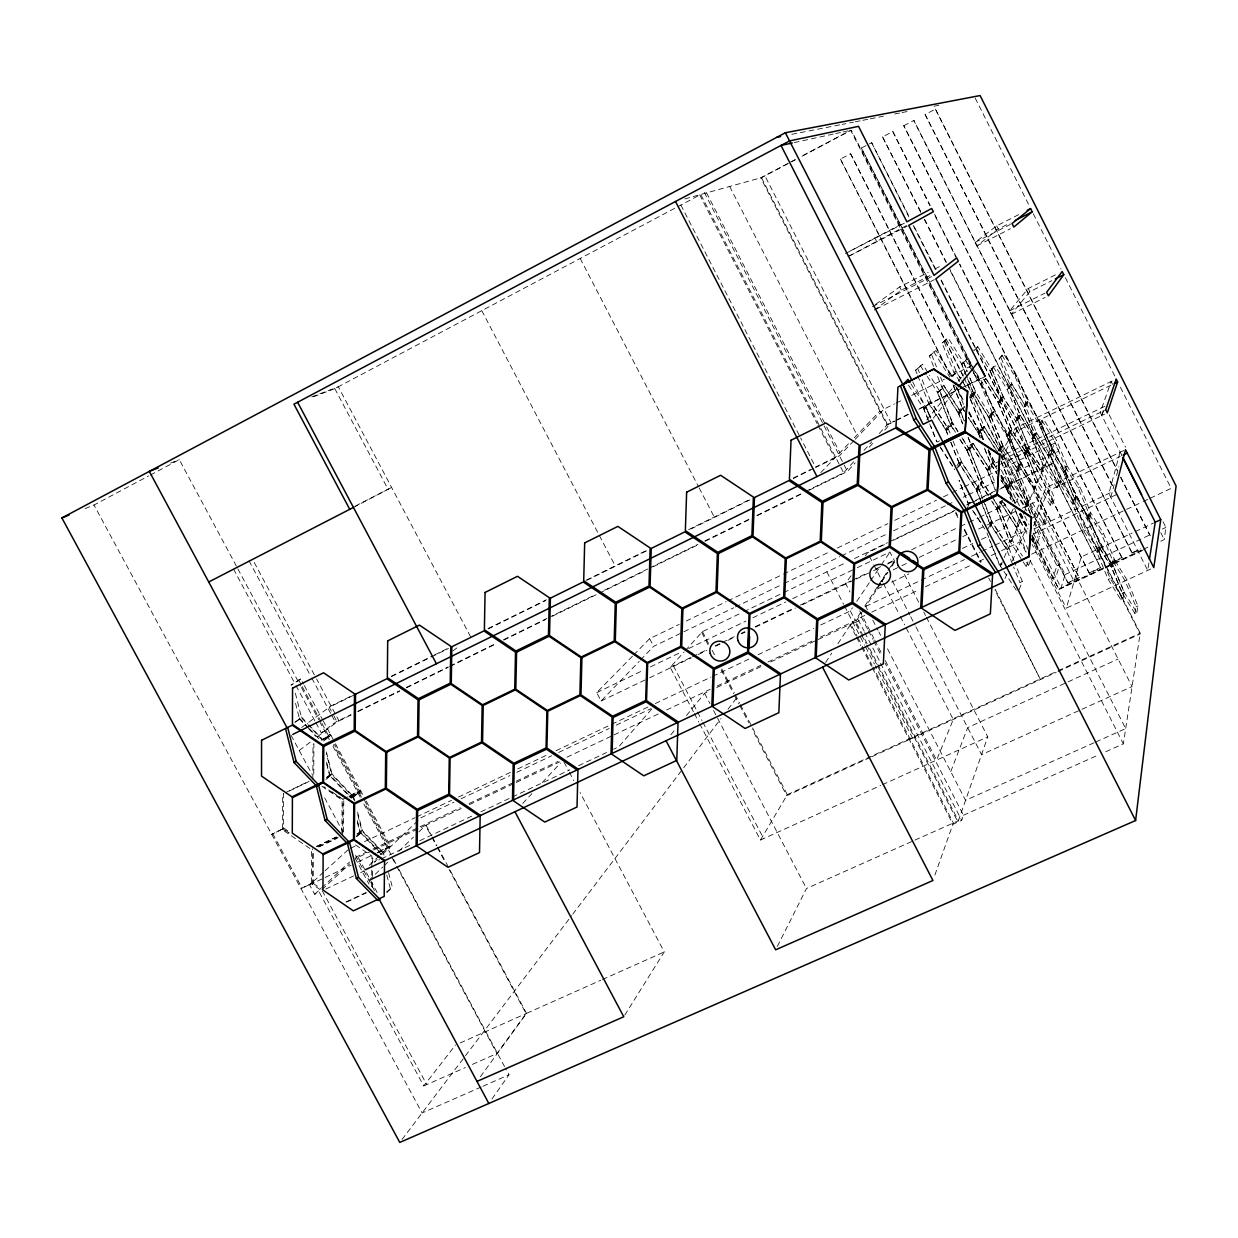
<?xml version="1.0" encoding="UTF-8"?>
<svg xmlns="http://www.w3.org/2000/svg" width="1238" height="1238" viewBox="0 0 1238 1238"><rect width="100%" height="100%" fill="white"/><g stroke="black" fill="none" stroke-linecap="round" stroke-linejoin="round"><path stroke-width="0.75" stroke-dasharray="5 3.75" d="M282.62 828.686L282.697 794.254L283.641 793.512L283.548 827.913L282.62 828.686L288.825 832.926M311.326 883.777L312.224 882.957L301.035 888.652L311.326 883.777L311.496 849.562L282.016 829.429L271.741 834.366L282.96 828.655L289.15 832.895M320.069 889.534L312.316 884.226L312.394 848.773M312.827 779.166L312.997 744.378L313.895 743.682L313.756 774.57M312.316 884.226L313.214 883.406L313.369 851.125M341.874 832.694L342.106 800.058L343.39 798.649M342.663 834.706L342.988 799.299L332.063 791.856M343.545 831.998L343.793 799.377L342.911 800.135M371.601 886.578L371.648 882.771M371.725 875.127L371.771 869.401M371.787 867.498L371.895 856.046L353.17 843.264M372.437 887.661L372.53 878.129M372.545 876.225L372.607 870.5M372.669 862.871L372.746 855.257M1160.764 541.207L1164.262 539.567L1165.871 527.45L1162.436 520.61M1105.782 751.698L1123.361 743.852L1140.183 633.191L1049.731 454.377M1148.879 563.011L1147.734 570.424L1108.908 493.467L1120.019 452.288L1121.767 455.754M1136.84 612.64L1137.939 605.97L1126.967 579.926L1114.773 560.149L1112.885 561.031L1111.492 567.174L1122.587 593.636L1134.937 613.522L1136.84 612.64L1124.506 592.739L1113.395 566.277L1114.773 560.149M1134.937 613.522L1136.035 606.837L1125.079 580.808L1112.885 561.031M1132.166 553.2L913.783 120.442L1132.166 553.2L1140.337 549.393M1122.881 598.929L1124.15 592.29L1113.055 565.828L1100.52 545.556L1098.957 551.637L1110.207 578.533L1122.881 598.929L1120.932 599.826L1108.242 579.446L1097.007 552.55L1098.601 546.453L1100.582 545.324L1089.595 519.062L1091.251 513.476L1089.363 514.374L1087.691 519.96L1089.595 519.062M1120.932 599.826L1122.232 593.188L1111.136 566.71L1098.601 546.453M1122.077 557.92L903.771 125.703L1122.077 557.92L1110.703 563.228L959.481 264.127M1065.578 467.376L1078.128 487.834L1088.883 513.476L1087.196 519.062L1089.115 518.165L1090.771 512.594L1080 486.952L1067.466 466.463L1065.578 467.376L1063.612 472.405L1074.491 498.465L1087.32 519.496L1098.663 546.221L1111.198 566.462L1113.101 565.58L1114.479 559.452L1103.615 533.609L1091.251 513.476M1111.198 566.462L1112.591 560.334L1101.743 534.491L1089.363 514.374M1110.703 563.228L959.79 264.065M941.081 280.515L1089.316 573.209L1100.659 567.917L949.825 269.126M1098.663 550.91L1100.226 544.844L1089.239 518.583L1076.534 497.97L1074.615 498.883L1072.712 504.392L1083.838 531.087L1096.713 551.823L1098.663 550.91L1085.788 530.158L1074.661 503.479L1076.534 497.97M1110.826 497.274L1114.169 484.646M1116.537 475.609L1118.92 466.587M1096.713 551.823L1098.307 545.757L1100.226 544.844M1089.316 573.209L941.19 279.989M963.953 377.992L1068.054 583.129L1079.319 577.867L975.327 371.973M1150.752 569.016L1066.305 608.198L1081.207 556.961L1132.12 533.083M1068.054 583.129L965.857 380.964M1141.529 550.183L1061.059 587.725L1065.16 574.556L1004.436 454.872L1001.217 460.722M1142.844 550.353L1058.954 589.474L1032.043 535.667M1056.958 565.781L1059.991 564.358L1055.751 577.279L1052.64 578.734L1056.958 565.781L1033.513 519.604M1011.988 384.384L1009.264 388.593L1007.299 389.552L1010.038 385.343L1011.988 384.384L1025.435 406.25L1036.562 432.712L1050.087 454.95L1061.105 481.427L1059.016 486.828L1057.035 487.772L1043.603 466.122L1032.461 439.227L1034.442 438.267L1036.84 433.455L1034.891 434.399L1048.153 455.894L1059.326 482.65L1072.402 503.758L1074.336 502.829L1076.209 497.336L1065.314 471.291L1052.424 450.307L1050.505 451.236L1048.323 456.172M1072.402 503.758L1074.29 498.249L1063.411 472.204L1050.412 450.787L1039.641 424.944L1041.901 420.471L1043.773 419.543L1056.509 440.372L1067.156 465.813L1065.206 470.842L1063.303 471.755L1065.268 466.726L1067.156 465.813M1101.743 415.349L1103.631 409.886M872.357 667.947L952.951 824.245L961.694 820.345L963.458 815.238L885.139 663.197M1101.82 415.535L1103.615 410.351M926.38 617.189L987.769 736.873L957.949 822.017L877.324 665.626M934.876 875.049L953.415 822.945L872.945 666.911M950.753 771.599L967.667 727.619L1118.1 659.034M1063.612 472.405L1065.516 471.492L1067.466 466.463M1019.122 589.737L1022.309 581.52L1014.618 562.3M1023.192 561.897L1026.209 566.555L1028.53 565.472L1031.44 557.967M1031.842 539.536L1034.906 544.333L1037.135 543.281L1039.796 536.41L1034.024 522.219M1016.274 471.446L1018.41 470.425L1021.211 464.776L1019.106 465.798L1016.274 471.446L1028.236 500.771L1042.891 523.937L1045.027 522.916L1047.472 516.586L1035.649 487.787L1020.917 463.971L1009.218 435.42L1012.096 430.36L1026.317 453.17L1037.877 481.242L1035.819 482.232L1033.25 487.973L1018.812 464.993L1007.128 436.441L1010.038 431.35L1012.096 430.36M1052.3 504.16L1054.559 498.326L1043.154 470.734L1029.335 448.512L1027.308 449.487L1024.693 454.702L1036.221 482.758L1050.242 505.135L1052.3 504.16L1038.295 481.768L1026.735 453.712L1029.335 448.512M1026.209 566.555L1028.561 560.551M1034.906 544.333L1037.599 537.447L1039.796 536.41M1042.891 523.937L1045.367 517.592L1047.472 516.586M1050.242 505.135L1052.532 499.285L1054.559 498.326M1057.035 487.772L1059.155 482.356L1061.105 481.427M1033.653 525.763L1047.828 491.084L1120.142 456.528M1033.529 517.824L1046.095 487.648L1124.15 450.323M1005.008 578.548L1007.221 573.271M1012.421 560.984L1025.188 530.762L993.99 545.571M964.309 486.766L1054.699 443.127L1058.784 451.22L1053.94 462.687L1000.072 488.577M1052.424 450.307L1050.273 455.244L1061.291 481.706L1074.336 502.829M1000.242 566.524L1003.399 559.344M1004.157 557.626L1022.573 515.921M1023.331 514.188L1054.699 443.127M993.882 499.796L999.004 507.75L1011.957 539.985L1009.604 541.099L1006.308 548.511L989.626 522.854L981.347 502.102M1002.501 500.771L1000.211 501.87L1016.073 526.568L1019.106 519.774L1021.335 518.707M1001.356 461.573L1009.899 482.65L1025.033 506.466L1027.803 500.229L1029.954 499.193M1020.081 415.04L1018.1 415.999L1015.408 420.688L1017.419 419.713L1020.081 415.04L1009.047 388.345L995.213 365.906L993.232 366.881L990.23 370.951L1001.372 398.079L1015.5 421.152L1027.014 448.713L1040.849 470.92L1043.216 465.612L1045.197 464.652M1047.874 455.151L1050.056 450.214L1051.975 449.301L1041.204 423.458L1028.128 402.118L1026.209 403.046L1023.718 407.41L1034.612 433.656L1047.874 455.151L1049.809 454.207M911.818 738.436L912.267 737.492L875.281 665.765M1013.21 508.833L1003.91 528.703L993.541 533.624M1016.321 502.21L1017.868 498.899L1012.638 501.39M990.152 527.048L992.35 522.653L1009.016 548.326L1013.907 560.551M997.163 509.452L999.484 508.338L1002.826 501.653L1000.536 502.752L997.163 509.452L1010.084 541.671L1022.186 560.334M1012.405 482.433L1009.357 488.561L1007.128 489.629L1011.276 499.873M1039.641 424.944L1041.545 424.015L1043.773 419.543M988.063 528.827L991.715 521.523L983.436 500.756M996.559 508.354L998.88 507.24L1002.223 500.57L999.933 501.669L996.559 508.354L992.458 501.994M1006.54 488.577L1008.769 487.509L1011.833 481.396L1009.635 482.449L1006.54 488.577L1001.666 480.917M1020.669 463.77L1018.565 464.792L1015.717 470.425L1017.853 469.403L1020.669 463.77L1008.97 435.219L994.207 411.295L982.399 382.728L974.461 369.992M1026.209 452.721L1028.809 447.537L1017.512 420.177L1003.492 397.537L1001.465 398.528L998.509 403.093L1009.914 430.917L1024.151 453.712L1026.209 452.721L1011.988 429.911L1000.552 402.087L1003.492 397.537M1033.931 437.324L1036.33 432.511L1034.38 433.47L1031.95 438.283L1033.931 437.324L1020.298 415.272L1009.264 388.593M777.356 946.405L806.48 888.497L913.18 840.896M1007.128 489.629L1010.208 483.501L1026.782 510.845M1032.461 439.227L1034.891 434.399M1024.151 453.712L1026.782 448.512L1028.809 447.537M1001.465 458.447L1016.692 431.01L1110.904 385.219M1001.263 453.046L1015.253 428.178L1116.196 379.076M980.666 500.369L976.519 490L978.902 488.855L982.616 482.294L992.861 498.202M996.219 468.072L993.294 463.476L989.889 469.481L987.615 470.579L995.321 489.691M999.964 451.731L1003.09 446.237L1017.976 469.867L1030.387 499.734L1045.027 522.916M1020.422 415.689L1018.425 416.664L1015.748 421.353L1017.76 420.378L1020.422 415.689L1034.04 437.741L1045.599 465.179L1059.016 486.828M1028.128 402.118L1025.652 406.466L1023.718 407.41M966.414 509.267L970.515 502.086L968.07 503.262L958.97 480.298M950.985 442.43L959.14 462.981L976.117 489.211L978.5 488.066L982.214 481.52L969.431 449.611L962.143 438.237M968.348 437.71L971.103 444.597L987.243 469.821L989.502 468.722L992.922 462.733L987.847 450.214M970.159 378.317L975.668 391.873L990.88 416.448L1002.718 445.525L999.592 451.003L984.241 426.708L970.05 393.761M1011.755 429.663L1008.862 434.724L1006.773 435.745L1009.682 430.669L1011.755 429.663L1000.319 401.839L985.881 378.596L980.558 384.028L985.881 378.596M1027.788 401.514L1025.869 402.443L1023.377 406.791L1025.312 405.847L1027.788 401.514L1017.11 375.872L1003.848 354.176L1001.929 355.12L999.143 358.896L1009.929 384.925L1023.486 407.209L1034.38 433.47M976.519 490L980.279 483.424L982.616 482.294M987.615 470.579L991.05 464.56L993.294 463.476M999.36 450.028L1000.938 447.274L1003.09 446.237M976.117 489.211L979.877 482.65L982.214 481.52M987.243 469.821L990.679 463.817L992.922 462.733M997.426 452.071L1000.583 446.562L1002.718 445.525M699.702 723.766L760.472 840.045L787.322 794.657L1056.463 671.507M624.772 1015.129L664.264 951.929L580.065 792.521M958.522 467.206L961.632 462.393L978.593 488.639L982.74 499.022M988.357 495.633L980.156 482.913L967.389 451.003L969.71 449.874L973.486 444.024L989.611 469.264L995.213 483.176M980.094 437.231L978.654 433.656L980.883 432.573L984.334 427.218L999.7 451.514L1012.096 481.597L1027.509 506.265L1030.403 513.352M988.992 417.748L991.127 416.695L994.3 411.774L992.195 412.811L988.992 417.748L1000.815 446.81L1015.841 470.889L1027.803 500.229M967.389 451.003L971.196 445.138L973.486 444.024M978.654 433.656L982.152 428.286L984.334 427.218M957.113 467.949L961.245 461.557L958.862 462.718L955.736 467.531M967.033 450.183L969.339 449.054L973.13 443.219L970.84 444.334L967.033 450.183L959.729 438.825M983.73 379.153L998.184 402.381L1000.227 401.375L1003.167 396.841L992.009 369.713L977.772 346.671L973.548 350.277M880.172 583.237L876.055 589.551L882.973 586.255M881.208 581.659L887.367 572.188M891.484 565.89L896.637 557.998M978.299 432.882L981.796 427.528L983.993 426.445L980.527 431.799L978.299 432.882L968.395 417.268M988.651 417.005L991.87 412.068L993.975 411.047L990.787 415.953L988.651 417.005L973.517 392.926L966.646 375.981M998.184 402.381L1001.14 397.831L1003.167 396.841M863.706 609.545L855.179 622.652L860.503 632.974M867.482 609.854L865.718 606.45L880.868 583.191M881.874 581.628L887.925 572.327M891.762 566.431L896.56 559.05M820.361 637.168L855.319 620.609L860.596 612.516M864.82 606.032L877.51 586.611M878.562 585.001L887.012 572.049M888.079 570.424L894.409 560.721L889.952 552.04L856.99 567.84M825.622 662.454L831.766 653.091M837.925 643.729L850.846 624.045L857.036 636.053M820.732 624.989L850.336 610.922L852.471 607.734M856.758 601.374L869.602 582.278M870.685 580.684L880.311 566.354M881.394 564.76L889.952 552.04M492.012 1098.957L508.973 1074.785L505.429 1068.177M851.079 575.763L845.569 583.454L849.995 592.027M865.377 555.785L867.59 552.721L886.702 543.528M472.405 1064.401L496.98 1053.507L526.073 1013.582L449.1 869.478M480.406 1076.735L526.521 1013.38L600.693 980.295M957.98 431.737L952.765 423.613L948.587 429.276L946.219 430.437L948.262 435.59M962.824 423.938L958.676 413.6L960.936 412.502L963.798 408.602M990.23 370.951L995.213 365.906M999.143 358.896L1003.848 354.176M946.219 430.437L950.428 424.758L952.765 423.613M958.676 413.6L962.53 408.401L964.758 407.302M970.081 398.187L973.61 393.405L975.761 392.353L972.248 397.119L970.081 398.187L982.059 427.775L996.389 450.446M917.714 375.625L928.345 402.474L945.615 429.261L947.983 428.1L952.177 422.437L939.549 390.837L929.583 375.222M937.599 376.507L941.685 386.736L958.088 412.471L960.363 411.356L964.185 406.188L957.051 388.453M971.706 396.036L975.219 391.285L969.71 377.729M945.615 429.261L949.84 423.582L952.177 422.437M958.088 412.471L961.957 407.287L964.185 406.188M969.524 397.104L973.068 392.338L975.219 391.285M402.01 1139.502L571.554 915.749M572.73 914.217L682.478 769.371M683.639 767.839L721.011 718.52M728.021 709.281L736.192 698.495M323.598 872.078L309.593 884.83L314.684 894.285L319.265 892.118L423.752 1085.943L455.491 1045.058M933.251 418.227L957.237 388.206M670.857 734.784L674.478 730.343M686.517 715.518L704.592 693.295L709.823 690.819M926.782 419.883L957.02 382.681M958.243 381.196L970.329 366.309L850.676 130.3L801.868 156.112M1055.395 274.898L1028.236 288.516L1009.62 310.8L1011.384 314.282L1029.846 291.704L1051.913 280.655M928.144 419.357L923.997 408.88L926.426 407.689L931.038 402.195L948.293 428.998L950.629 434.43M955.55 432.325L950.335 424.216L937.754 392.616L944.285 386.473L960.673 412.223L964.123 420.827M952.533 376.662L956.386 372.081L963.21 382.913M965.965 374.294L961.833 364.127L967.512 358.85L973.47 368.413M974.492 350.571L977.772 346.671M923.997 408.88L928.655 403.371L931.038 402.195M937.754 392.616L944.285 386.473M951.279 376.615L956.386 372.081M961.833 364.127L967.512 358.85M651.59 709.188L618.768 746.762L613.537 749.238M693.435 711.788L670.191 667.328L684.057 651.977M685.31 650.584L702.41 631.643L742.166 612.531M809.265 490.171L847.457 471.43L855.164 462.873M869.293 447.197L874.43 441.502M884.706 430.097L891.128 422.963L764.852 175.688M805.458 491.548L843.62 472.823L853.818 461.573M864.031 450.323L871.691 441.889M879.336 433.455L887.522 424.433L894.347 421.059M522.746 803.4L531.86 793.666M542.259 782.555L560.458 763.088M853.864 440.666L839.426 455.77L815.718 467.453M855.179 439.289L884.04 409.082L894.393 403.944M632.432 656.202L596.701 692.63L601.095 700.987L639.21 661.371M640.51 659.993L653.664 646.329L733.639 607.812M820.794 472.606L849.067 443.204M854.328 437.741L879.909 411.14M917.002 373.83L915.578 370.255L922.589 364.282L928.577 373.659M933.514 366.278L929.413 356.033L935.928 350.524L952.053 376.043M959.76 381.629L953.91 372.344L942.072 343.019L948.153 337.912L963.504 362.471L966.955 370.951M915.578 370.255L922.589 364.282M929.413 356.033L935.928 350.524M942.072 343.019L948.153 337.912M633.763 654.856L649.641 638.653L679.198 624.385M386.504 891.871L392.338 887.166L387.943 870.36M386.875 892.644L392.338 887.166M368.986 880.373L382.852 866.956M384.244 865.61L388.407 861.586M398.791 851.311L413.507 837.058M418.862 831.874L426.011 825.189L462.439 807.95M377.141 859.497L374.402 862.112L379.633 859.636M382.604 854.297L418.135 820.454M369.295 865.254L379.076 855.969M380.468 854.638L388.175 847.04L365.009 803.802M357.364 820.485L360.227 831.596L381.289 853.57L390.279 846.034L378.302 851.713M322.035 889.549L349.797 863.799M314.684 894.285L320.255 889.132M321.648 887.832L349.503 862.05M325.006 870.809L348.822 849.129M356.111 836.408L362.502 831.549L383.563 853.555L384.538 857.284M356.838 836.687L362.502 831.549M356.838 834.087L361.821 830.512L357.519 813.846M357.565 834.35L361.821 830.512M361.45 797.164L358.788 792.165L351.638 798.278L360.877 791.159L348.915 796.916M326.615 762.206L329.881 775.05L351.236 797.535L358.386 791.438L333.347 744.703M351.236 797.535L360.475 790.417L350.23 795.353M282.016 829.429L282.96 828.655M326.476 777.263L331.536 773.858L326.399 753.663M327.126 777.418L331.536 773.858M326.786 778.083L331.861 774.679L353.217 797.179L354.161 800.878M325.981 779.429L331.861 774.679M1018.704 214.623L996.683 225.842L975.08 242.369L976.859 245.867L998.292 229.045L1010.162 223.01M452.814 651.002L458.787 646.375M328.875 736.362L322.948 740.881L311.651 728.625M323.582 740.989L330.964 735.326L334.539 742.011M322.344 739.767L330.376 734.227L322.979 739.86L308.974 724.973M315.907 722.729L321.338 732.865L335.421 722.249L350.988 714.605M299.225 750.491L311.28 741.392M317.299 736.842L338.856 720.562L316.588 678.95M874.26 310.134L901.357 290.11L929.862 275.641M301.685 727.464L331.041 705.954L353.464 694.905M875.498 304.44L899.716 286.876L928.206 272.391M294.783 722.141L301.468 717.792L310.382 727.279M295.387 722.203L301.468 717.792M300.741 678.919L290.976 685.156L300.741 678.919L303.527 684.119M906.572 225.533L847.21 257.04L907.253 226.136M850.32 250.912L903.245 223.134M85.082 508.601L93.995 505.011L148.591 475.965M150.309 475.067L179.309 459.638L236.969 567.205M313.477 396.764L334.802 388.639L700.77 194.49L843.62 472.823M795.136 159.671L760.736 177.854L886.996 425.005L894.579 421.26M684.815 198.916L761.463 177.653L790.277 162.426M791.964 161.528L795.353 159.733M802.131 156.158L851.28 130.16L970.932 366.185M950.552 375.996L840.385 159.068L850.599 153.775L964.99 379.246M972.109 366.371L861.416 148.003L871.66 142.695L909.032 216.48M920.809 212.487L882.539 136.876L892.815 131.568L930.218 205.554M903.771 125.703L914.077 120.38M1112.235 485.636L925.111 114.484L935.433 109.145L1117.326 470.239M353.434 507.425L391.579 487.416L355.43 506.033M845.43 253.527L906.912 221.85M975.08 242.369L1010.378 224.403M976.859 245.867L1010.456 228.767M934.922 268.986L941.623 265.566M872.465 306.637L934.025 275.378M875.947 309.268L934.365 279.649M1009.62 310.8L1044.965 293.143M1011.384 314.282L1045.042 297.476M946.002 338.995L961.369 363.539L963.504 362.471M953.91 372.344L956.092 371.245L960.967 378.998M896.126 403.093L903.028 399.673M911.648 395.402L944.455 379.138M951.357 375.718L970.329 366.309M941.685 386.736L943.975 385.606L960.363 411.356M927.247 376.367L937.243 391.982L939.549 390.837M975.745 347.677L989.998 370.704L992.009 369.713M928.345 402.474L930.728 401.298L947.983 428.1M896.049 420.224L907.98 414.328M919.896 408.447L959.094 389.088M960.796 388.252L985.123 376.228M896.312 420.409L908.398 414.451M918.751 409.329L984.752 376.754M908.537 385.173L923.455 408.215L925.885 407.023L930.032 417.516M295.557 703.339L299.225 717.901L301.345 716.848L307.705 723.611M973.362 372.623L980.31 383.765L982.399 382.728M391.409 676.196L432.805 655.784M434.538 654.933L448.326 648.124M487.958 628.595L546.422 599.78M585.976 580.282L647.644 549.873M688.638 529.663L750.305 499.254M793.249 478.085L810.426 469.62M835.604 457.209L815.579 467.082L800.599 437.958M353.464 695.338L329.262 707.254L331.877 712.129M391.471 676.598L429.493 657.842M431.226 656.991L448.496 648.48M488.298 628.858L545.463 600.678M587.044 580.189L647.675 550.291M690.99 528.936L749.888 499.904M793.202 478.549L813.985 468.304M973.517 392.926L975.668 391.873M969.818 397.924L972 396.856M1001.929 355.12L1015.206 376.801L1017.11 375.872M953.167 384.848L962.437 407.89L964.665 406.791M1009.929 384.925L1011.879 383.966L1025.312 405.847M993.232 366.881L1007.067 389.32L1009.047 388.345M941.994 387.602L958.398 413.337L960.673 412.223M357.937 711.2L399.565 690.773M406.497 687.353L448.125 666.926M449.858 666.075L496.701 643.095M503.634 639.69L546.995 618.396M548.744 617.545L595.571 594.565M604.237 590.309L647.613 569.016M649.346 568.165L697.907 544.333M704.855 540.929L749.949 518.784M756.882 515.379L803.725 492.399M350.988 715.069L337.092 721.893L332.743 713.753M357.921 711.664L399.595 691.222M406.528 687.817L448.202 667.359M449.936 666.508L496.794 643.512M503.742 640.108L545.401 619.665M552.349 616.245L597.49 594.101M599.223 593.25L646.097 570.254M653.03 566.834L698.17 544.689M705.118 541.285L750.243 519.124M757.192 515.72L802.317 493.575M1001.372 398.079L1003.399 397.089L1017.419 419.713M321.338 732.865L324.82 731.163M950.335 424.216L952.672 423.071L957.887 431.195M983.808 379.617L998.277 402.845L1000.319 401.839M998.509 403.093L1000.552 402.087M928.655 403.371L945.925 430.159L948.293 428.998M322.437 739.504L330.964 735.326M321.524 740.2L330.066 736.022M980.31 383.765L992.102 412.331L994.207 411.295M939.549 440.883L937.104 442.09L930.899 426.352M973.61 393.405L988.744 417.485L990.88 416.448M1023.486 407.209L1025.435 406.25M982.059 427.775L984.241 426.708M968.472 417.779L978.391 433.393L980.62 432.31L983.514 439.475M1007.067 389.32L1018.317 416.247L1020.298 415.272M1015.5 421.152L1017.512 420.177M971.103 444.597L973.393 443.498L989.502 468.722M959.821 439.366L967.126 450.74L969.431 449.611M1009.914 430.917L1011.988 429.911M992.102 412.331L1006.881 436.225L1008.97 435.219M1007.128 436.441L1009.218 435.42M959.14 462.981L961.539 461.836L978.5 488.066M1026.209 403.046L1039.286 424.371L1041.204 423.458M961.632 462.393L959.233 463.554L976.225 489.784L981.734 503.618M285.282 792.707L308.386 781.503M289.305 791.036L309.113 781.426M1000.815 446.81L1002.966 445.757L1017.853 469.403M329.881 775.05L332.001 774.013L353.356 796.514M1034.612 433.656L1036.562 432.712M1018.317 416.247L1032.074 438.701L1034.04 437.741M1104.9 406.234L1001.418 456.342L1032.647 517.902M984.427 447.97L990.926 464.08L993.17 462.997L997.07 469.125M995.677 462.997L1000.412 460.706M1002.006 459.932L1105.735 409.763M1027.014 448.713L1029.041 447.738L1042.86 469.96L1040.849 470.92M971.196 445.138L987.336 470.363L989.611 469.264M995.692 466.587L997.41 465.767M1000.505 464.265L1104.559 414.219M1010.038 431.35L1024.275 454.16L1026.317 453.17M1024.693 454.702L1026.735 453.712M1041.901 420.471L1054.637 441.27L1056.509 440.372M686.162 621.027L726.133 601.73M727.882 600.894L781.766 574.881M783.499 574.045L830.45 551.39M837.399 548.032L887.816 523.689M894.765 520.331L936.485 500.198M943.449 496.84L950.397 493.482M952.13 492.647L962.56 487.602M980.156 482.913L982.492 481.783L990.679 494.504M1018.812 464.993L1020.917 463.971M1050.412 450.787L1052.331 449.858L1065.206 470.842M976.225 489.784L978.593 488.639M1015.841 470.889L1017.976 469.867M1048.153 455.894L1050.087 454.95M735.387 606.976L782.323 584.367M784.072 583.531L839.704 556.729M841.438 555.893L886.656 534.12M893.604 530.777L945.77 505.646M947.503 504.81L954.467 501.467M963.149 497.274L966.63 495.602M968.379 494.767L994.454 482.201M1001.403 478.843L1058.784 451.22M347.646 796.932L342.508 799.392L323.752 786.625M349.348 796.096L359.608 791.159L334.539 744.378M349.75 796.839L360.01 791.902L362.688 796.901M353.217 797.179L351.097 798.201L329.741 775.7M1043.603 466.122L1045.599 465.179M1009.899 482.65L1012.096 481.597M970.793 502.349L968.348 503.526L959.264 480.576M743.883 611.696L781.921 593.42M783.639 592.6L845.879 562.686M854.53 558.524L887.414 542.724M889.132 541.888L954.885 510.304M967.048 504.454L973.997 501.111M975.73 500.276L998.323 489.412M893.666 540.186L954.498 510.954L958.011 517.824M966.677 505.089L970.159 503.417M971.892 502.582L992.783 492.554M999.747 489.211L1053.693 463.275M1027.308 449.487L1041.127 471.693L1043.154 470.734M1000.815 479.88L1006.664 489.072L1008.893 487.989L1015.114 503.355L1001.248 475.841M596.701 692.63L643.543 670.176M650.492 666.849L681.72 651.869M688.668 648.542L745.926 621.089M752.874 617.762L785.836 601.947M792.784 598.619L855.257 568.675M1036.221 482.758L1038.295 481.768M1063.411 472.204L1065.314 471.291M1033.25 487.973L1035.355 486.967M1019.106 465.798L1033.544 488.778L1035.649 487.787M991.561 500.91L996.683 508.864L999.004 507.75M911.601 549.749L958.63 527.233M960.379 526.398L967.342 523.07M969.091 522.235L977.803 518.072M979.537 517.236L1005.674 504.733M670.191 667.328L690.758 657.502M692.491 656.666L706.418 650.012M715.115 645.849L720.33 643.358M722.064 642.522L734.242 636.688M741.206 633.361L744.688 631.705M755.118 626.707L793.388 608.415M800.352 605.072L850.676 581.009M852.363 580.189L867.668 572.885M876.164 568.815L881.27 566.37M888.064 563.12L894.857 559.87M601.095 700.987L647.954 678.579M649.687 677.759L691.346 657.827M698.278 654.515L706.96 650.368M715.641 646.205L720.841 643.714M727.789 640.402L734.738 637.075M741.67 633.763L745.152 632.107M755.567 627.124L795.477 608.028M802.425 604.717L854.499 579.802M856.232 578.982L871.846 571.507M873.579 570.672L880.528 567.36M887.476 564.033L894.409 560.721M1059.326 482.65L1061.291 481.706M1028.236 500.771L1030.387 499.734M991.715 521.523L989.332 522.653L982.43 505.352M989.626 522.854L992.009 521.724L1008.676 547.382M1025.033 506.466L1027.2 505.414M893.155 569.836L900.134 566.509M901.868 565.673L907.098 563.182M919.308 557.348L955.922 539.876M962.885 536.549L969.865 533.222M978.577 529.059L985.556 525.732M987.305 524.897L1020.422 509.097M1022.17 508.261L1037.846 500.771M992.35 522.653L989.951 523.798L1006.633 549.455L1012.932 565.178M1025.327 507.301L1027.509 506.265M316.294 846.452L336.132 836.996M317.052 846.452L336.891 836.981M318.336 846.854L338.175 837.399M319.094 846.854L337.293 838.188M1078.128 487.834L1080 486.952M360.227 831.596L362.347 830.574L383.409 852.58M1014.727 508.4L1019.555 520.331L1021.799 519.264L1027.927 528.874M891.608 582.154L908.878 573.921M962.437 548.434L972.805 543.497M981.44 539.381L986.624 536.921M1074.29 498.249L1076.209 497.336M1074.491 498.465L1076.41 497.552L1089.115 518.165M1016.073 526.568L1018.348 525.485L1003.492 502.319M1000.536 502.752L1016.398 527.45L1018.673 526.367L1027.896 549.192M1072.712 504.392L1074.661 503.479M350.555 848.293L357.519 844.997M364.498 841.685L414.993 817.699M416.726 816.863L451.561 800.336M458.524 797.024L510.768 772.203M517.732 768.906L549.068 754.019M556.048 750.708L610.024 725.066M611.758 724.23L648.325 706.867M655.304 703.555L711.014 677.093M712.763 676.273L751.079 658.074M758.043 654.763L813.753 628.3M865.718 606.45L919.463 580.947M921.196 580.127L964.526 559.561M971.459 556.264L980.125 552.148M981.858 551.328L992.257 546.391M420.874 817.838L454.021 802.116M461 798.804L509.839 775.622M516.803 772.311L551.699 755.753M558.663 752.441L609.251 728.439M616.23 725.128L651.111 708.569M1034.535 528.75L1111.941 492.028M1010.084 541.671L1012.436 540.557L1022.495 556.125M1033.003 534.166L1116.877 494.411M864.836 615.441L857.671 618.83L864.232 631.21M871.753 612.16L918.472 590.031M925.405 586.75L972.124 564.621M979.041 561.34L984.241 558.88M991.158 555.599L999.809 551.498M1001.542 550.678L1020.576 541.656M355.43 857.361L365.922 852.394M372.917 849.082L418.351 827.557M420.1 826.736L460.304 807.687M469.047 803.555L514.482 782.029M516.231 781.193L558.183 761.339M566.927 757.192L612.361 735.666M614.11 734.846L659.56 713.32M666.555 710.008L710.241 689.318M717.235 686.007L760.937 665.301M767.931 661.99L813.366 640.479M1006.633 549.455L1009.016 548.326M372.034 850.754L355.337 858.646L369.001 884.071M373.752 849.933L425.562 825.406L430.994 835.573M469.372 804.654L514.482 783.298M516.215 782.478L559.591 761.943M716.787 687.523L762.051 666.09M770.748 661.959L855.798 621.693L867.296 644.008M1088.883 513.476L1090.771 512.594M377.451 852.502L389.444 846.838L363.57 798.556M309.593 884.83L323.428 878.284M325.161 877.463L351.112 865.192M358.03 861.927L375.331 853.74M377.064 852.92L387.448 848.015M1087.32 519.496L1089.239 518.583M1001.666 563.275L999.221 564.42L989.301 539.443M986.98 532.913L999.731 565.023L1002.176 563.863M381.381 858.816L412.796 843.976M419.79 840.695L472.142 815.966M480.87 811.849L510.551 797.845M512.3 797.024L569.898 769.835M578.626 765.718L606.543 752.534M1031.61 554.175L1141.513 502.334M1143.262 501.514L1148.493 499.038M1150.241 498.218L1171.179 488.345L1119.152 384.739M1083.838 531.087L1085.788 530.158M325.733 889.07L353.681 875.9M360.66 872.604L364.158 870.964M1101.743 534.491L1103.615 533.609M1022.309 581.52L1019.911 582.649L1013.628 566.927M1135.385 531.551L1153.615 522.993M345.944 901.976L365.798 892.66M346.733 902.038L366.603 892.722M1097.007 552.55L1098.957 551.637M1065.16 574.556L1151.974 533.934M1162.389 529.075L1165.871 527.45M1112.591 560.334L1114.479 559.452M1068.193 582.649L1079.459 577.388M1089.455 572.73L1100.768 567.437M1110.811 562.748L1122.185 557.456M1132.259 552.736L1140.415 548.929M1143.278 549.363L1148.524 546.917M1059.109 588.979L1141.281 550.647M1111.136 566.71L1113.055 565.828M1111.492 567.174L1113.395 566.277M1108.242 579.446L1110.207 578.533M1122.232 593.188L1124.15 592.29M1122.587 593.636L1124.506 592.739M1136.035 606.837L1137.939 605.97M1058.211 670.702L1140.183 633.191M870.128 757.517L786.734 795.678L752.178 729.368M871.861 756.728L1056.215 672.373M1057.964 671.569L1140.059 634.026L1049.484 454.95M760.472 840.045L880.682 785.48M882.431 784.691L987.769 736.873M1094.005 742.785L965.547 800.336L886.764 647.319M1095.769 741.995L1125.682 728.594L1032.183 544.519M963.458 815.238L1098.756 754.84M460.118 1043L526.073 1013.582M602.457 979.506L664.264 951.929M914.928 840.122L958.398 820.732L868.194 645.71M423.752 1085.943L465.38 1067.512M481.164 1087.01L422.096 1112.993L93.995 505.011M482.913 1086.252L508.973 1074.785M170.488 463.089L179.309 459.638M311.775 396.872L338.33 386.767L470.765 637.075M840.385 159.068L950.799 375.687M850.599 153.775L963.087 376.259M861.416 148.003L971.845 365.071M871.66 142.695L908.816 216.82M882.539 136.876L921.134 212.41M892.815 131.568L929.908 205.632M925.111 114.484L1112.42 485.404M794.192 142.587L833.731 133.983M835.619 133.565L841.267 132.342M843.155 131.94L851.28 130.16M935.433 109.145L1117.218 470.61M791.778 134.323L832.849 126.23M834.721 125.858L840.323 124.744M842.18 124.388L845.91 123.645M849.655 122.902L853.4 122.16M855.272 121.788L860.905 120.69M862.778 120.318L868.395 119.204M870.268 118.833L883.39 116.248M894.625 114.02L900.258 112.921M902.131 112.55L907.748 111.435M933.978 106.251L939.611 105.153M321.787 786.207L342.106 800.058M283.548 827.913L289.754 832.153M313.214 883.406L320.952 888.698M360.382 832.57L381.443 854.545M299.225 717.901L308.138 727.371M309.407 728.718L320.874 740.897M299.348 718.845L306.993 726.954M308.277 728.315L315.907 736.424M999.731 565.023L1002.904 569.867M1003.972 571.476L1016.692 590.882M973.439 511.309L981.564 523.751M972.542 510.304L984.736 528.966M940.199 446.856L954.684 469.125M940.292 447.429L954.777 469.713M1026.519 562.346L1028.53 565.472M910.982 383.966L925.885 407.023M991.715 496.098L998.88 507.24M980.279 483.424L987.46 494.55M1003.817 503.201L1018.673 526.367M950.428 424.758L954.606 431.242M920.267 365.442L926.256 374.805M1019.555 520.331L1027.741 533.129M962.05 437.695L969.339 449.054M990.926 464.08L996.791 473.256M991.05 464.56L996.915 473.752M1032.028 535.28L1037.135 543.281M962.437 407.89L964.417 411.016M962.53 408.401L964.51 411.527M1000.969 475.253L1008.769 487.509M1001.093 475.732L1008.893 487.989M933.7 351.638L949.825 377.141M982.152 428.286L996.497 450.957M968.642 413.043L980.62 432.31M961.941 380.546L965.841 386.736M964.185 384.461L966.151 387.556M965.408 359.902L972.372 371.029M986.748 379.695L1000.227 401.375M1100.582 545.324L1113.101 565.58M322.251 890.71L426.754 1084.627M272.685 833.592L301.948 887.816M328.565 735.589L329.262 736.873M358.741 791.902L359.422 793.187M388.608 847.628L389.289 848.897M298.652 679.956L301.345 684.985M302.242 686.657L321.091 721.847M321.988 723.518L328.271 735.248M237.866 568.907L300.524 685.837M301.438 687.523L318.646 719.634M319.528 721.274L329.354 739.628M332.991 746.406L360.212 797.21M363.848 803.988L392.554 857.563M393.467 859.265L398.032 867.776M398.946 869.478L504.531 1066.522M392.09 857.779L395.742 864.588M396.655 866.29L496.98 1053.507M233.487 569L295.077 683.871M295.975 685.573L314.994 721.042M358.215 857.284L378.255 894.579M291.054 735.264L311.945 774.168M324.666 797.845L342.833 831.657M355.554 855.334L374.48 890.586M426.011 825.189L431.443 835.371M432.341 837.058L436.875 845.539M437.788 847.225L526.521 1013.38M431.892 837.275L436.426 845.755M437.324 847.442L445.479 862.7M254.239 562.485L315.675 677.263M249.024 560.876L310.862 676.381M311.775 678.084L330.871 713.753M331.784 715.456L335.421 722.249M304.331 685.62L322.391 719.324M323.18 720.81L330.469 734.413M335.436 743.682L365.334 799.469M366.216 801.141L390.96 847.303M563.955 762.004L568.428 770.485M569.325 772.172L573.798 780.652M334.802 388.639L388.036 489.227M702.41 631.643L708.6 643.528M712.144 650.321L714.79 655.413M721.862 669L734.258 692.769M735.14 694.472L739.566 702.967M740.448 704.654L787.322 794.657M701.683 632.432L708.77 646.035M721.166 669.851L733.577 693.651M734.459 695.354L738.885 703.849M739.782 705.552L748.634 722.559M704.592 693.295L709.962 703.571M713.537 710.411L806.48 888.497M673.364 665.812L696.607 710.287M697.505 712.005L701.977 720.562M702.859 722.265L763.66 838.606M694.332 713.506L698.805 722.048M481.799 310.661L615.209 565.859M649.641 638.653L653.664 646.329M580.189 258.463L698.263 486.209M699.161 487.927L714.249 517.035M872.744 620.068L877.99 630.281M878.872 631.984L880.62 635.388M859.714 610.891L873.842 638.328M874.724 640.046L881.796 653.772M885.325 660.628L936.578 760.117L953.275 719.479L905.566 626.645M867.529 629.043L861.369 617.081L858.909 620.888L850.212 625.004L855.52 635.311M868.411 630.746L872.805 639.288M873.688 640.99L881.611 656.372M864.712 632.494L880.172 662.16M880.543 663.228L961.694 820.345M850.336 610.922L855.319 620.609M861.385 634.692L865.811 643.28M866.693 644.998L876.442 663.908M826.86 571.832L843.589 604.283M844.471 605.986L864.712 645.261M865.594 646.979L874.399 664.048M857.919 637.756L861.462 644.627M862.344 646.329L872.063 665.193M856.417 637.028L860.843 645.617M861.725 647.335L871.475 666.23M904.452 574.447L919.37 603.51M923.749 612.067L925.498 615.487M706.573 192.88L825.761 425.207M826.644 426.94L839.89 452.752M704.267 192.339L843.449 463.6M844.239 465.163L847.457 471.43M699.656 194.799L817.111 423.644M818.009 425.361L834.783 458.06M892.304 580.854L909.837 614.992M910.704 616.694L915.099 625.236M915.965 626.939L981.548 754.654L1132.058 686.595L1033.266 491.703M869.355 556.156L872.883 563.027M873.765 564.745L882.601 581.937M883.483 583.655L899.392 614.605M900.274 616.323L904.684 624.927M680.869 205.044L799.733 436.256M912.7 381.861L931.177 417.995M761.463 177.653L887.522 424.433M729.677 186.474L856.944 435.002M1015.562 531.798L1025.807 551.947M1030.155 560.505L1123.361 743.852M955.767 512.021L957.516 515.457M964.526 529.199L981.177 561.835M995.197 589.334L1040.508 679.569L994.872 590.093M964.154 529.879L980.821 562.563M988.729 578.053L990.477 581.489M914.248 226.786L935.974 269.683M913.18 225.424L935.851 270.194M1015.253 428.178L1016.692 431.01M972.991 368.088L1079.319 577.867M971.784 367.887L977.447 380.345L973.501 372.545M1039.131 512.362L1074.104 581.349M1001.387 470.192L1019.508 505.893M1024.677 516.091L1028.995 524.587M1033.312 533.083L1061.059 587.725M956.912 387.726L963.907 401.499M969.153 411.821L983.127 439.335M988.357 449.657L996.219 465.132M1001.465 475.454L1015.439 502.984M1020.685 513.306L1027.664 527.063M955.798 386.318L963.659 401.808M968.905 412.146L982.895 439.691M988.141 450.028L996.884 467.237M1020.483 513.724L1027.478 527.496M1031.858 536.1L1058.954 589.474M1000.877 476.785L1012.947 500.57M1019.849 514.172L1027.617 529.462M1031.935 537.957L1052.64 578.734M1030.418 537.524L1066.305 608.198M1020.282 521.105L1027.803 535.93M874.786 237.804L876.427 241.054M899.716 286.876L901.357 290.11M934.566 214.159L956.324 257.179M935.123 215.954L955.999 257.241M924.6 219.281L946.343 262.255M924.275 219.358L946.018 262.317M950.366 270.921L1100.659 567.917M975.219 98.127L1029.83 206.901M1033.312 213.803L1061.059 269.064M1065.392 277.699L1115.686 377.838M1112.606 384.384L1111.167 381.521L1100.242 412.424L1121.721 455.027M1109.186 414.776L1125.512 447.212M1160.795 532.665L1164.262 539.567M996.683 225.842L998.292 229.045M1028.236 288.516L1029.846 291.704M1120.808 477.141L1150.334 535.775M1120.638 477.419L1149.653 535.002M1054.637 441.27L1065.268 466.726M1065.516 471.492L1076.41 497.552M1041.545 424.015L1052.331 449.858M1039.286 424.371L1050.056 450.214M1015.206 376.801L1025.869 402.443M1001.078 357.937L1011.879 383.966M1032.074 438.701L1043.216 465.612M1041.127 471.693L1052.532 499.285M1017.76 420.378L1029.041 447.738M992.226 369.961L1003.399 397.089M989.998 370.704L1001.14 397.831M1024.275 454.16L1035.819 482.232M1033.544 488.778L1045.367 517.592M998.277 402.845L1009.682 430.669M1006.881 436.225L1018.565 464.792M991.127 416.695L1002.966 445.757M988.744 417.485L1000.583 446.562M1033.993 528.58L1037.599 537.447M963.969 363.074L967.404 371.539M961.369 363.539L966.878 377.095M967.559 378.782L973.068 392.338M1001.078 461.356L1009.635 482.449M1019.261 513.584L1021.799 519.264M970.53 399.673L981.796 427.528M1006.664 489.072L1010.812 499.301M1015.64 511.248L1019.106 519.774M944.254 341.936L956.092 371.245M980.883 432.573L983.777 439.738M988.11 450.462L993.17 462.997M1016.398 527.45L1026.317 552.024M978.391 433.393L980.558 438.763M984.891 449.502L990.679 463.817M953.399 386.008L961.957 407.287M987.336 470.363L995.027 489.49M960.936 412.502L964.402 421.106M999.484 508.338L1012.436 540.557M958.398 413.337L962.545 423.675M968.07 437.447L970.84 444.334M996.683 508.864L1009.604 541.099M931.688 354.904L936.454 366.85M940.555 377.079L943.975 385.606M969.71 449.874L982.492 481.783M967.126 450.74L979.877 482.65M940.06 391.471L952.672 423.071M978.902 488.855L982.353 497.506M985.108 504.423L992.009 521.724M937.243 391.982L949.84 423.582M953.074 440.991L961.539 461.836M945.925 430.159L950.01 440.449M950.691 442.152L958.862 462.718M917.946 369.079L919.37 372.653M922.202 379.818L930.728 401.298M926.426 407.689L930.558 418.165M923.455 408.215L928.98 422.204M929.661 423.953L936.562 441.44M386.798 875.096L390.202 888.157M353.743 797.257L354.702 800.971M357.565 812.066L362.347 830.574M357.302 822.264L359.685 831.518M326.383 751.992L332.001 774.013M326.615 763.861L329.416 774.88M295.371 693.203L301.345 716.848"/><path stroke-width="1.5" d="M416.123 845.848L416.587 810.023L385.73 789.024L354.625 803.957L354.331 839.643L384.972 860.534M512.455 800.413L513.197 764.047L481.907 742.862L450.106 758.12L449.533 794.347L480.592 815.44M610.999 753.942L612.052 717.019L580.312 695.632L547.769 711.246L546.917 748.015L578.409 769.309M711.835 706.387L713.196 668.891L680.993 647.288L647.691 663.274L646.53 700.615L678.486 722.11M748.263 647.598L748.851 632.448M749.145 647.675L749.594 636.301M815.037 657.718L816.724 619.634L784.056 597.83L749.965 614.187L748.495 652.101L780.899 673.812M920.701 607.889L922.712 569.217L889.565 547.181L854.653 563.94L852.858 602.442L885.743 624.37M933.916 368.986L897.937 387.076L895.972 426.754L929.444 448.883L965.145 431.428L967.621 391.193L933.916 368.986L901.697 385.018M967.621 391.193L965.145 431.428M966.073 432.248L930.078 450.121L928.02 489.521L961.446 511.65L997.194 494.488L999.731 454.454L966.073 432.248L943.99 443.034M997.194 494.488L999.731 454.454M365.473 869.726L1028.902 556.868L1031.486 517.035L997.874 494.829L975.761 505.429M1028.902 556.868L1031.486 517.035M1135.617 820.515L1176.1 486.023L980.094 95.558L785.372 132.745L61.9 517.933L399.781 1142.442L1135.617 820.515L931.719 420.131L923.146 424.355L781.008 145.45L792.305 142.989M1160.733 519.666L1153.785 567.608L1114.958 490.604L1125.512 449.657L1160.733 519.666L1155.24 522.235L1149.452 559.297M1117.635 381.938L1107.298 412.888L1105.735 409.763L1116.196 379.076L1117.635 381.938L1114.293 383.563M993.108 573.751L959.729 551.606L961.864 512.47L997.874 494.829M1063.782 274.712L1048.4 295.805L1046.636 292.307L1062.173 271.509L1063.782 274.712L1055.302 278.952M958.429 386.705L977.618 362.688L985.123 376.228L935.82 278.906L958.351 261.156L956.711 257.891L934.025 275.378L908.707 225.393L933.375 211.729L931.719 208.464L906.912 221.85L858.522 126.338L789.534 140.915L293.948 404.207L349.75 509.329M1032.183 211.791L1013.814 227.065L1012.05 223.552L1030.573 208.572L1032.183 211.791L1015.237 220.426M318.63 785.387L327.203 819.417L349.054 842.026L346.888 843.047L325.037 820.454L316.479 786.424L321.571 783.004M208.727 581.984L353.434 507.425M1027.184 210.305L1030.573 208.572M900.413 385.838L913.69 419.744L916.182 418.506L934.411 446.454M292.772 734.413L919.726 426.042M943.356 441.796L963.737 431.83M294.01 762.469L296.161 761.416L318.305 784.552L316.154 785.604L294.01 762.469L285.622 728.749L287.773 727.696L296.161 761.416M932.554 448.914L946.018 483.16L948.525 481.953L966.414 509.267M975.343 504.609L997.457 493.993M325.037 820.454L327.203 819.417M1123.145 455.089L1127.261 453.123M964.356 511.279L978.005 545.896L980.511 544.705L998.076 571.399L1003.523 582.061L370.735 879.553M1008.691 565.936L1029.118 556.295M356.343 878.438L358.509 877.417L380.035 899.484L377.884 900.506L356.343 878.438L347.599 844.115L349.75 843.093L358.509 877.417M476.986 1081.424L623.751 1016.754L514.946 811.741M61.9 517.933L69.034 515.07M158.139 467.933L149.318 471.399L287.386 728.439M776.845 137.279L780.59 136.536M933.591 369.342L967.327 391.579M965.779 432.681L999.468 454.919M997.611 495.308L1031.269 517.561M903.276 554.16L909.59 558.353M912.746 560.443L917.482 563.6M899.392 552.922L918.317 565.503M978.005 545.896L995.6 572.575M946.018 483.16L963.938 510.458M913.69 419.744L931.935 447.661M909.976 382.418L907.996 379.354L902.889 384.616L916.182 418.506M379.06 899.113L488.84 1103.476M297.615 402.257L436.41 663.754M666.044 740.711L775.653 949.809L932.941 880.497L822.543 667.143M675.53 201.484L816.987 476.568M911.818 380.143L785.372 132.745M1123.454 458.478L1141.684 494.72M1122.618 457.456L1155.24 522.235M966.832 510.087L980.511 544.705M935.046 447.692L948.525 481.953M261.558 740.293L261.528 776.071L291.998 796.87L322.731 781.983L322.932 746.065L292.23 725.174L261.558 740.293M292.555 688.189L292.447 724.354L323.149 745.23L354.192 730.064L354.486 693.76L323.551 672.776L292.555 688.189M292.416 797.628L292.292 833.159L322.731 853.957L353.511 839.318L353.805 803.632L323.133 782.741L292.416 797.628M323.133 854.715L322.948 890.029L353.341 910.828L384.182 896.42L384.554 860.967L353.913 840.076L323.133 854.715M323.752 746.375L323.551 782.292L354.223 803.199L385.312 788.266L385.699 752.193L354.795 731.209L323.752 746.375M355.523 694.224L355.229 730.513L386.117 751.512L417.546 736.285L418.026 699.826L386.89 678.749L355.523 694.224M387.711 640.866L387.324 677.557L418.459 698.65L450.214 683.128L450.787 646.267L419.419 625.097L387.711 640.866M386.736 752.178L386.364 788.235L417.221 809.234L448.698 794.254L449.255 758.043L418.165 736.95L386.736 752.178M417.624 810.488L417.144 846.312L447.97 867.312L479.508 852.58L480.158 816.6L449.1 795.508L417.624 810.488M419.078 699.81L418.599 736.27L449.688 757.346L481.505 742.088L482.155 705.474L450.833 684.289L419.078 699.81M451.839 646.731L451.266 683.593L482.603 704.778L514.745 689.21L515.503 652.194L483.934 630.916L451.839 646.731M485.064 592.445L484.383 629.709L515.967 650.987L548.449 635.109L549.316 597.691L517.499 576.304L485.064 592.445M483.222 705.443L482.557 742.057L513.863 763.258L546.051 747.938L546.902 711.169L515.379 689.876L483.222 705.443M514.25 764.511L513.507 800.878L544.766 822.078L577.016 807.021L577.945 770.5L546.453 749.207L514.25 764.511M516.586 652.163L515.813 689.179L547.351 710.473L579.895 694.843L580.854 657.672L549.068 636.286L516.586 652.163M550.399 598.155L549.517 635.574L581.303 656.96L614.203 641.021L615.255 603.448L583.237 581.968L550.399 598.155M581.937 657.641L580.978 694.812L612.717 716.214L645.663 700.538L646.824 663.212L614.837 641.717L581.937 657.641M584.676 542.894L583.702 580.73L615.735 602.225L648.975 585.961L650.151 547.97L617.886 526.382L584.676 542.894M613.12 717.498L612.067 754.406L643.775 775.824L676.768 760.395L678.006 723.317L646.066 701.822L613.12 717.498M616.354 603.417L615.286 640.99L647.273 662.485L680.575 646.499L681.844 608.756L649.61 587.168L616.354 603.417M651.25 548.434L650.074 586.441L682.308 608.028L715.982 591.718L717.359 553.556L684.862 531.86L651.25 548.434M686.641 492.182L685.357 530.607L717.839 552.303L751.884 535.667L753.385 497.072L720.624 475.268L686.641 492.182M682.943 608.725L681.689 646.468L713.877 668.071L747.597 652.024L749.067 614.125L716.616 592.414L682.943 608.725M714.28 669.371L712.918 706.867L745.09 728.47L778.857 712.701L780.404 675.05L748 653.339L714.28 669.371M718.473 553.51L717.096 591.687L749.547 613.383L783.639 597.026L785.217 558.678L752.503 536.874L718.473 553.51M754.484 497.537L752.983 536.147L785.697 557.951L820.175 541.254L821.877 502.473L788.9 480.576L754.484 497.537M791.036 440.248L789.411 479.307L822.388 501.204L857.238 484.166L859.079 444.953L825.839 422.947L791.036 440.248M786.347 558.648L784.753 596.979L817.436 618.799L851.945 602.38L853.756 563.863L820.825 541.95L786.347 558.648M817.823 620.114L816.152 658.198L848.773 680.018L883.344 663.862L885.232 625.623L852.348 603.695L817.823 620.114M823.022 502.427L821.305 541.207L854.235 563.12L889.147 546.36L891.066 507.425L857.872 485.404L823.022 502.427M860.193 445.432L858.367 484.646L891.561 506.667L926.86 489.567L928.918 450.168L895.445 428.054L860.193 445.432M892.227 507.379L890.292 546.329L923.455 568.35L958.8 551.529L960.936 512.408L927.525 490.279L892.227 507.379M923.842 569.681L921.83 608.369L954.931 630.405L990.338 613.862L992.567 575.02L959.187 552.875L923.842 569.681M898.169 565.642A10.477 10.152 31.7 0 0 916.105 567.546A10.477 10.152 31.7 0 0 908.367 551.312A10.477 10.152 31.7 0 0 898.169 565.642M870.701 578.394A10.446 10.09 33.7 0 0 888.497 580.87A10.446 10.09 33.7 0 0 881.301 564.466A10.446 10.09 33.7 0 0 870.701 578.394M737.941 640.464A10.275 9.811 40.2 0 0 754.994 644.967A10.275 9.811 40.2 0 0 749.748 628.223A10.275 9.811 40.2 0 0 737.941 640.464M710.225 653.463A10.244 9.749 41.2 0 0 727.108 658.337A10.244 9.749 41.2 0 0 722.203 641.563A10.244 9.749 41.2 0 0 710.225 653.463"/></g></svg>
